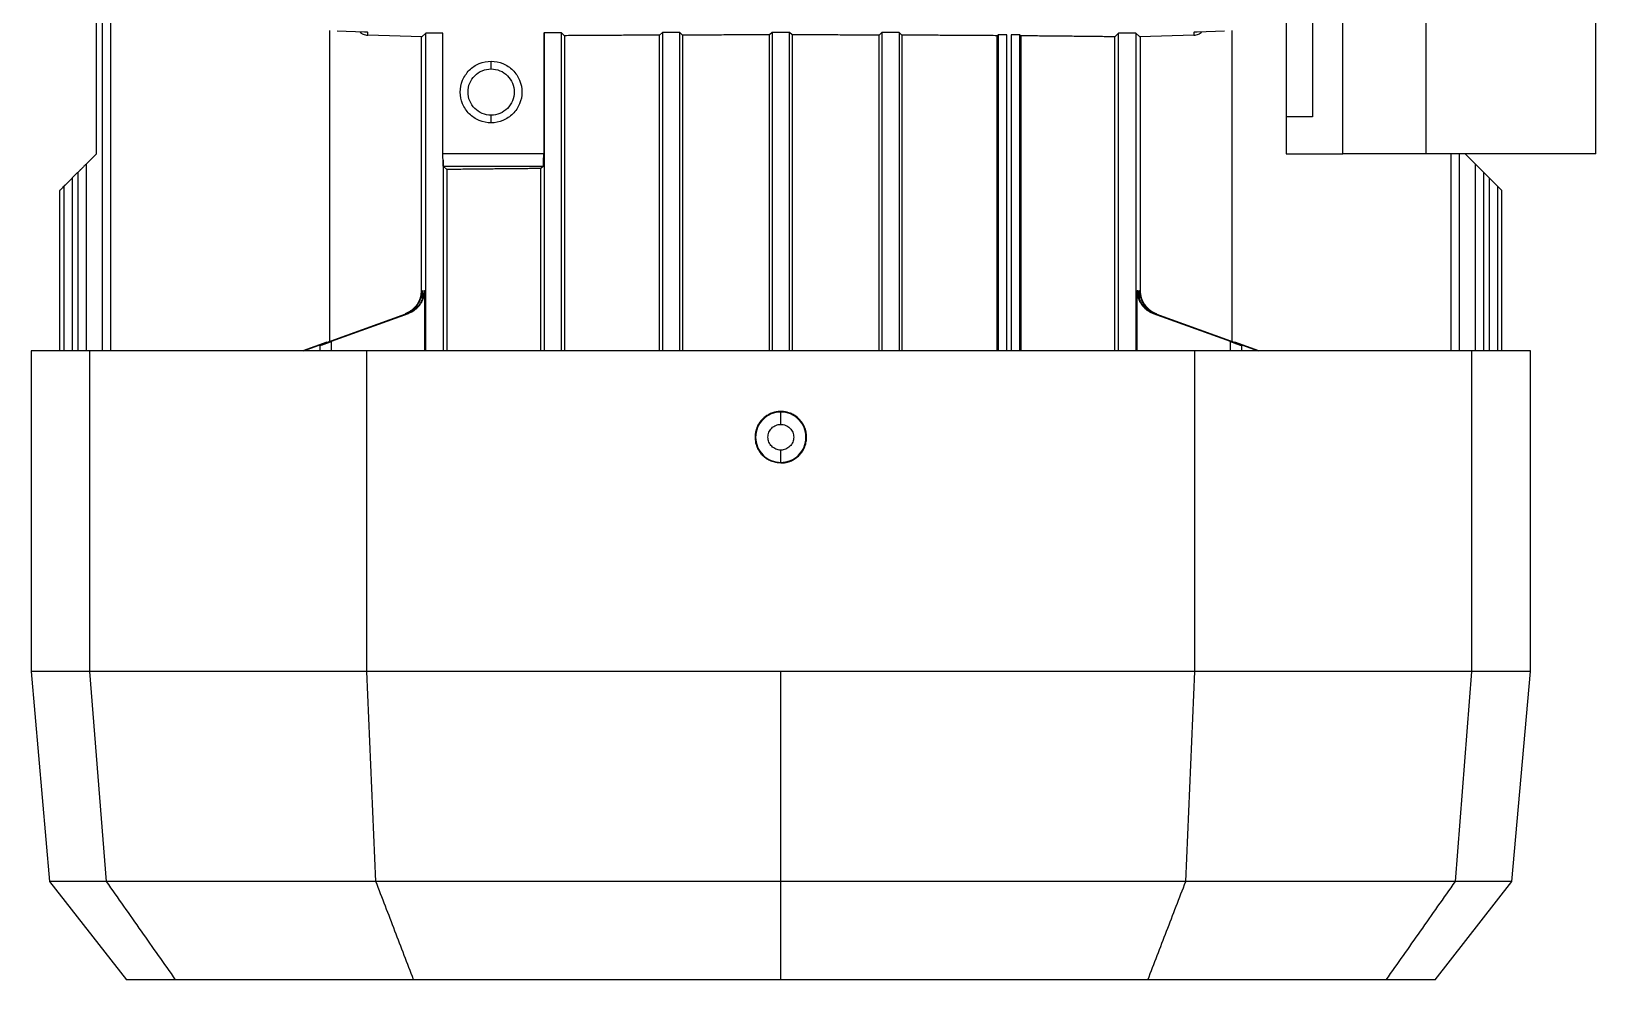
# Model space of a CAD drawing. Header units: millimetres. Extents: x 2 to 418, y 2 to 295.
# Drawn here: x 91.87 to 100.33, y 260.72 to 265.85 of the extents above; entities that cross this region are included whole.
import ezdxf

# ---------------------------------------------------------------- set-up
doc = ezdxf.new("R2010")
doc.units = ezdxf.units.MM

msp = doc.modelspace()

# ---------------------------------------------------------------- linework, layer by layer
at = {"color": 7, "linetype": 'Continuous', "lineweight": 25}
for p, q in [((92.22434, 265.19064), (92.22434, 270.45205)), ((92.25405, 270.40845), (92.25405, 264.12398)), ((98.96408, 265.19064), (98.96408, 266.85731)), ((98.65767, 266.65731), (98.65767, 265.39064)), ((98.79987, 266.65731), (98.79987, 265.39064)), ((99.41192, 265.95731), (99.41192, 265.19064)), ((100.33115, 265.19064), (100.33115, 265.95731)), ((93.48338, 265.85731), (93.48338, 264.17622)), ((93.67314, 265.84791), (93.52434, 265.85241)), ((93.691, 265.83146), (93.691, 265.84674)), ((93.98317, 265.82263), (93.691, 265.83146)), ((93.9811, 264.45067), (93.9811, 265.82269)), ((94.00434, 265.84145), (93.98317, 265.82263)), ((94.00434, 264.12398), (94.00434, 265.84145)), ((94.09665, 265.18949), (94.09665, 265.8416)), ((94.64194, 265.8416), (94.64434, 265.84373)), ((94.64194, 265.8416), (94.64194, 265.18949)), ((94.75461, 265.82867), (94.73766, 265.84373)), ((94.75461, 265.82867), (94.75461, 264.12398)), ((95.28434, 265.84506), (95.269, 265.83143)), ((95.269, 264.12398), (95.269, 265.83143)), ((95.37766, 265.84506), (95.39253, 265.83184)), ((95.39253, 265.83184), (95.39253, 264.12398)), ((95.87768, 265.84546), (95.86325, 265.83263)), ((95.86325, 264.12398), (95.86325, 265.83263)), ((95.98542, 265.83263), (95.97099, 265.84546)), ((95.98542, 265.83263), (95.98542, 264.12398)), ((96.47101, 265.84506), (96.45614, 265.83184)), ((96.45614, 264.12398), (96.45614, 265.83184)), ((96.57967, 265.83143), (96.56433, 265.84506)), ((96.57967, 265.83143), (96.57967, 264.12398)), ((97.0992, 265.83324), (97.09406, 265.82867)), ((97.09406, 264.12398), (97.09406, 265.82867)), ((97.0992, 265.83324), (97.0992, 264.12398)), ((97.22236, 265.8277), (97.21613, 265.83324)), ((97.21613, 264.12398), (97.21613, 265.83324)), ((97.22236, 265.8277), (97.22236, 264.12398)), ((97.75101, 265.84145), (97.7298, 265.8226)), ((97.7298, 264.12398), (97.7298, 265.8226)), ((97.75101, 264.12398), (97.75101, 265.84145)), ((97.8655, 265.82263), (97.84433, 265.84145)), ((97.84433, 265.84145), (97.84433, 264.12398)), ((98.15767, 265.83146), (97.8655, 265.82263)), ((97.86757, 265.82269), (97.86757, 264.45067)), ((98.15767, 265.84674), (98.15767, 265.83146)), ((98.32434, 265.85241), (98.17553, 265.84791)), ((98.36529, 264.17622), (98.36529, 265.85731)), ((94.35767, 265.64898), (94.35767, 265.69064)), ((94.35766, 265.35731), (94.35767, 265.39898)), ((98.65767, 265.39064), (98.65767, 265.19064)), ((98.79987, 265.39064), (98.65767, 265.39064)), ((92.16881, 265.13512), (92.22434, 265.19064)), ((94.64194, 265.18949), (94.09665, 265.18949)), ((94.09766, 265.15638), (94.09766, 264.12398)), ((98.65767, 265.19064), (98.96408, 265.19064)), ((99.41192, 265.19064), (98.96408, 265.19064)), ((100.33115, 265.19064), (99.41192, 265.19064)), ((99.59462, 264.12398), (99.59462, 265.19064)), ((99.62434, 265.19064), (99.67986, 265.13512)), ((92.15248, 265.11879), (92.09282, 265.05913)), ((92.12306, 265.08937), (92.12306, 264.12398)), ((94.09877, 265.12283), (94.64066, 265.12283)), ((94.11887, 265.10497), (94.09877, 265.12283)), ((94.11887, 265.10497), (94.11887, 264.12398)), ((94.64066, 265.12283), (94.62631, 265.11008)), ((94.62631, 264.12398), (94.62631, 265.11008)), ((99.72561, 264.12398), (99.72561, 265.08937)), ((99.75585, 265.05913), (99.72561, 265.08937)), ((92.02434, 264.99064), (92.02434, 264.12398)), ((92.04707, 265.01338), (92.04707, 264.12398)), ((99.8016, 264.12398), (99.8016, 265.01338)), ((99.82434, 264.12398), (99.82434, 264.99064)), ((93.9811, 264.45067), (93.9842, 264.45067)), ((93.9842, 264.45067), (93.9842, 264.40392)), ((93.99365, 264.45067), (93.99653, 264.45067)), ((93.99653, 264.45067), (93.99653, 264.12398)), ((97.85214, 264.45067), (97.85502, 264.45067)), ((97.85214, 264.12398), (97.85214, 264.45067)), ((97.86447, 264.45067), (97.86757, 264.45067)), ((97.86447, 264.40392), (97.86447, 264.45067)), ((93.34275, 264.12398), (93.89642, 264.32538)), ((93.90875, 264.32538), (93.49297, 264.17414)), ((93.90594, 264.32538), (93.49297, 264.17504)), ((93.89313, 264.32538), (93.89642, 264.32538)), ((93.90875, 264.32538), (93.90594, 264.32538)), ((98.3557, 264.17414), (97.93992, 264.32538)), ((97.94273, 264.32538), (97.93992, 264.32538)), ((98.3557, 264.17504), (97.94273, 264.32538)), ((97.95225, 264.32538), (98.50592, 264.12398)), ((97.95554, 264.32538), (97.95225, 264.32538)), ((93.46994, 264.17132), (93.33989, 264.12398)), ((93.43088, 264.15199), (93.43088, 264.12398)), ((98.50878, 264.12398), (98.37874, 264.17132)), ((98.41779, 264.12398), (98.41779, 264.15199)), ((91.871, 264.12398), (91.871, 262.39064)), ((92.18841, 264.12398), (91.871, 264.12398)), ((92.18841, 262.39064), (92.18841, 264.12398)), ((93.68566, 264.12398), (92.18841, 264.12398)), ((93.68566, 262.39064), (93.68566, 264.12398)), ((98.16301, 264.12398), (93.68566, 264.12398)), ((98.16301, 262.39064), (98.16301, 264.12398)), ((99.66026, 264.12398), (98.16301, 264.12398)), ((99.66026, 264.12398), (99.66026, 262.39064)), ((99.97767, 264.12398), (99.66026, 264.12398)), ((99.97767, 262.39064), (99.97767, 264.12398)), ((95.92434, 263.79343), (95.92434, 263.79659)), ((95.82504, 263.75514), (95.82461, 263.75471)), ((95.92434, 263.51803), (95.92434, 263.52119)), ((91.871, 262.39064), (91.97033, 261.25528)), ((92.18841, 262.39064), (91.871, 262.39064)), ((93.68566, 262.39064), (92.18841, 262.39064)), ((92.27769, 261.25528), (92.18841, 262.39064)), ((95.92434, 262.39064), (93.68566, 262.39064)), ((93.7346, 261.25528), (93.68566, 262.39064)), ((98.16301, 262.39064), (95.92434, 262.39064)), ((95.92434, 261.25528), (95.92434, 262.39064)), ((98.11407, 261.25528), (98.16301, 262.39064)), ((99.66026, 262.39064), (98.16301, 262.39064)), ((99.66026, 262.39064), (99.57098, 261.25528)), ((99.97767, 262.39064), (99.66026, 262.39064)), ((99.87834, 261.25528), (99.97767, 262.39064)), ((91.97033, 261.25528), (92.38543, 260.72398)), ((92.27769, 261.25528), (91.97033, 261.25528)), ((93.7346, 261.25528), (92.27769, 261.25528)), ((95.92434, 261.25528), (93.7346, 261.25528)), ((98.11407, 261.25528), (95.92434, 261.25528)), ((95.92434, 260.72398), (95.92434, 261.25528)), ((99.57098, 261.25528), (98.11407, 261.25528)), ((99.46324, 260.72398), (99.87834, 261.25528)), ((99.87834, 261.25528), (99.57098, 261.25528)), ((92.65164, 260.72398), (92.38543, 260.72398)), ((93.93867, 260.72398), (92.65164, 260.72398)), ((95.92434, 260.72398), (93.93867, 260.72398)), ((97.91, 260.72398), (95.92434, 260.72398)), ((99.19704, 260.72398), (97.91, 260.72398)), ((99.46324, 260.72398), (99.19704, 260.72398))]:
    msp.add_line(p, q, dxfattribs=at)
at = {"color": 8, "linetype": 'Continuous', "lineweight": 25}
for p, q in [((92.2998, 270.41248), (92.2998, 264.12398)), ((94.64434, 265.84373), (94.64434, 264.12398)), ((94.73766, 264.12398), (94.73766, 265.84373)), ((95.28434, 265.84506), (95.28434, 264.12398)), ((95.37766, 264.12398), (95.37766, 265.84506)), ((95.87768, 265.84546), (95.87768, 264.12398)), ((95.97099, 264.12398), (95.97099, 265.84546)), ((96.47101, 265.84506), (96.47101, 264.12398)), ((96.56433, 265.84506), (96.56433, 264.12398)), ((97.14586, 264.12398), (97.14586, 265.83404)), ((97.16948, 265.83404), (97.16948, 264.12398)), ((99.54887, 264.12398), (99.54887, 265.19064)), ((92.09282, 265.05913), (92.09282, 264.12398)), ((92.16881, 264.12398), (92.16881, 265.13512)), ((99.67986, 265.13512), (99.67986, 264.12398)), ((99.75585, 265.05913), (99.75585, 264.12398)), ((93.49297, 264.17414), (93.49297, 264.12398)), ((98.3557, 264.12398), (98.3557, 264.17414))]:
    msp.add_line(p, q, dxfattribs=at)
at = {"color": 7, "linetype": 'Continuous', "lineweight": 25}
for points, knots in [([(93.6473, 265.84869), (93.65311, 265.84404), (93.66584, 265.83385), (93.68215, 265.8323), (93.691, 265.83146)], [0, 0, 0, 0, 0.45687399, 1, 1, 1, 1]), ([(94.09665, 265.8416), (94.09619, 265.84163), (94.09528, 265.8417), (94.09312, 265.84178), (94.09048, 265.84186), (94.08737, 265.84193), (94.08389, 265.842), (94.08011, 265.84206), (94.0761, 265.84211), (94.07192, 265.84215), (94.06765, 265.84218), (94.06333, 265.84221), (94.05903, 265.84223), (94.05478, 265.84224), (94.05063, 265.84225), (94.04543, 265.84224), (94.03895, 265.84222), (94.03119, 265.84216), (94.02342, 265.84208), (94.01611, 265.84196), (94.00996, 265.84182), (94.00544, 265.84165), (94.00472, 265.84152), (94.00434, 265.84145)], [0, 0, 0, 0, 0.0418661, 0.0827898, 0.1227711, 0.1618099, 0.1999064, 0.2370603, 0.2732718, 0.3085407, 0.3428672, 0.3762511, 0.4086926, 0.4401915, 0.4707481, 0.5003622, 0.5551748, 0.6155152, 0.6813801, 0.7527656, 0.8296673, 0.9120805, 1, 1, 1, 1]), ([(94.73766, 265.84373), (94.73756, 265.84377), (94.73735, 265.84383), (94.73623, 265.84392), (94.73457, 265.844), (94.73241, 265.84408), (94.72982, 265.84415), (94.72687, 265.84422), (94.72363, 265.84428), (94.72018, 265.84433), (94.71657, 265.84438), (94.71286, 265.84442), (94.7091, 265.84445), (94.70534, 265.84448), (94.70163, 265.8445), (94.69799, 265.84452), (94.69445, 265.84453), (94.68982, 265.84453), (94.68385, 265.84452), (94.67647, 265.84448), (94.66893, 265.84442), (94.66157, 265.84433), (94.65484, 265.84422), (94.6493, 265.84408), (94.64531, 265.84392), (94.64467, 265.8438), (94.64434, 265.84373)], [0, 0, 0, 0, 0.0390127, 0.0769932, 0.1139416, 0.1498577, 0.1847415, 0.2185929, 0.2514118, 0.2831982, 0.313952, 0.3436732, 0.3723618, 0.4000176, 0.4266408, 0.4522312, 0.4767889, 0.5003139, 0.5483632, 0.6005341, 0.6568248, 0.7172335, 0.7817578, 0.8503955, 0.9231438, 1, 1, 1, 1]), ([(95.269, 265.83143), (95.2545, 265.83137), (95.22548, 265.83126), (95.18209, 265.83108), (95.13878, 265.83089), (95.09557, 265.83069), (95.05247, 265.83047), (95.00948, 265.83025), (94.96662, 265.83001), (94.92389, 265.82977), (94.88131, 265.82951), (94.83889, 265.82924), (94.79662, 265.82896), (94.76862, 265.82877), (94.75461, 265.82867)], [0, 0, 0, 0, 0.0826573, 0.1654375, 0.2483406, 0.3313667, 0.4145156, 0.4977874, 0.5811822, 0.6646999, 0.7483405, 0.8321041, 0.9159906, 1, 1, 1, 1]), ([(95.37766, 265.84506), (95.37756, 265.84509), (95.37735, 265.84516), (95.37623, 265.84525), (95.37457, 265.84533), (95.37241, 265.84541), (95.36982, 265.84548), (95.36687, 265.84555), (95.36363, 265.84561), (95.36018, 265.84566), (95.35657, 265.84571), (95.35286, 265.84575), (95.3491, 265.84578), (95.34534, 265.84581), (95.34163, 265.84583), (95.33799, 265.84585), (95.33445, 265.84586), (95.32982, 265.84586), (95.32385, 265.84585), (95.31647, 265.84581), (95.30893, 265.84575), (95.30157, 265.84566), (95.29484, 265.84555), (95.2893, 265.84541), (95.28531, 265.84525), (95.28467, 265.84512), (95.28434, 265.84506)], [0, 0, 0, 0, 0.0390127, 0.0769932, 0.1139416, 0.1498577, 0.1847415, 0.2185929, 0.2514118, 0.2831982, 0.313952, 0.3436732, 0.3723618, 0.4000177, 0.4266408, 0.4522312, 0.476789, 0.5003139, 0.5483632, 0.6005341, 0.6568248, 0.7172334, 0.7817578, 0.8503954, 0.9231438, 1, 1, 1, 1]), ([(95.86325, 265.83263), (95.84751, 265.83262), (95.81602, 265.83261), (95.76881, 265.83257), (95.72161, 265.83253), (95.67444, 265.83247), (95.6273, 265.83239), (95.5802, 265.83231), (95.53317, 265.83221), (95.4862, 265.8321), (95.4393, 265.83198), (95.40812, 265.83189), (95.39253, 265.83184)], [0, 0, 0, 0, 0.0997819, 0.1996123, 0.2994911, 0.3994184, 0.4993941, 0.5994184, 0.699491, 0.7996122, 0.8997819, 1, 1, 1, 1]), ([(95.97099, 265.84546), (95.97089, 265.84549), (95.97069, 265.84555), (95.96956, 265.84564), (95.96791, 265.84573), (95.96574, 265.84581), (95.96315, 265.84588), (95.9602, 265.84594), (95.95697, 265.846), (95.95351, 265.84606), (95.9499, 265.8461), (95.94619, 265.84614), (95.94243, 265.84618), (95.93868, 265.84621), (95.93496, 265.84623), (95.93132, 265.84624), (95.92779, 265.84625), (95.92315, 265.84626), (95.91718, 265.84625), (95.9098, 265.84621), (95.90226, 265.84614), (95.89491, 265.84606), (95.88818, 265.84594), (95.88264, 265.84581), (95.87865, 265.84564), (95.87801, 265.84552), (95.87768, 265.84546)], [0, 0, 0, 0, 0.0390127, 0.0769932, 0.1139416, 0.1498577, 0.1847415, 0.2185929, 0.2514118, 0.2831982, 0.313952, 0.3436732, 0.3723618, 0.4000176, 0.4266408, 0.4522312, 0.4767889, 0.5003139, 0.5483632, 0.6005341, 0.6568248, 0.7172335, 0.7817578, 0.8503955, 0.9231438, 1, 1, 1, 1]), ([(96.45614, 265.83184), (96.44055, 265.83189), (96.40937, 265.83198), (96.36247, 265.8321), (96.3155, 265.83221), (96.26847, 265.83231), (96.22137, 265.83239), (96.17423, 265.83247), (96.12706, 265.83253), (96.07986, 265.83257), (96.03265, 265.83261), (96.00116, 265.83262), (95.98542, 265.83263)], [0, 0, 0, 0, 0.1002181, 0.2003878, 0.300509, 0.4005816, 0.5006059, 0.6005816, 0.7005089, 0.8003877, 0.9002181, 1, 1, 1, 1]), ([(96.56433, 265.84506), (96.56422, 265.84509), (96.56402, 265.84516), (96.56289, 265.84525), (96.56124, 265.84533), (96.55907, 265.84541), (96.55648, 265.84548), (96.55353, 265.84555), (96.5503, 265.84561), (96.54685, 265.84566), (96.54323, 265.84571), (96.53952, 265.84575), (96.53577, 265.84578), (96.53201, 265.84581), (96.52829, 265.84583), (96.52466, 265.84585), (96.52112, 265.84586), (96.51649, 265.84586), (96.51051, 265.84585), (96.50314, 265.84581), (96.49559, 265.84575), (96.48824, 265.84566), (96.48151, 265.84555), (96.47597, 265.84541), (96.47198, 265.84525), (96.47134, 265.84512), (96.47101, 265.84506)], [0, 0, 0, 0, 0.0390127, 0.0769932, 0.1139416, 0.1498577, 0.1847415, 0.2185929, 0.2514118, 0.2831982, 0.313952, 0.3436732, 0.3723618, 0.4000177, 0.4266408, 0.4522312, 0.476789, 0.5003139, 0.5483632, 0.6005341, 0.6568248, 0.7172334, 0.7817578, 0.8503954, 0.9231438, 1, 1, 1, 1]), ([(97.09406, 265.82867), (97.08005, 265.82877), (97.05205, 265.82896), (97.00978, 265.82924), (96.96736, 265.82951), (96.92478, 265.82977), (96.88205, 265.83001), (96.83919, 265.83025), (96.7962, 265.83047), (96.7531, 265.83069), (96.70989, 265.83089), (96.66658, 265.83108), (96.62319, 265.83126), (96.59417, 265.83137), (96.57967, 265.83143)], [0, 0, 0, 0, 0.0840094, 0.1678959, 0.2516595, 0.3353001, 0.4188178, 0.5022126, 0.5854844, 0.6686333, 0.7516594, 0.8345625, 0.9173427, 1, 1, 1, 1]), ([(97.14586, 265.83404), (97.14402, 265.83404), (97.14022, 265.83403), (97.1344, 265.83401), (97.12841, 265.83397), (97.12239, 265.83391), (97.11655, 265.83384), (97.11111, 265.83375), (97.10633, 265.83365), (97.10253, 265.83353), (97.09987, 265.83339), (97.09943, 265.83329), (97.0992, 265.83324)], [0, 0, 0, 0, 0.0762462, 0.1577741, 0.2445829, 0.3366713, 0.4340384, 0.5366826, 0.6446025, 0.7577966, 0.876263, 1, 1, 1, 1]), ([(97.21613, 265.83324), (97.21603, 265.83327), (97.21583, 265.83333), (97.2147, 265.83343), (97.21305, 265.83351), (97.21088, 265.83359), (97.20829, 265.83366), (97.20534, 265.83372), (97.20211, 265.83378), (97.19865, 265.83384), (97.19504, 265.83388), (97.19133, 265.83392), (97.18757, 265.83396), (97.18382, 265.83399), (97.1801, 265.83401), (97.17646, 265.83402), (97.17293, 265.83403), (97.17061, 265.83404), (97.16948, 265.83404)], [0, 0, 0, 0, 0.0779764, 0.1538898, 0.2277402, 0.2995274, 0.3692511, 0.4369114, 0.502508, 0.5660409, 0.62751, 0.6869151, 0.7442562, 0.7995333, 0.8527462, 0.903895, 0.9529796, 1, 1, 1, 1]), ([(97.7298, 265.8226), (97.71729, 265.82275), (97.69231, 265.82306), (97.65439, 265.8235), (97.61624, 265.82394), (97.57783, 265.82437), (97.53917, 265.82478), (97.50029, 265.82518), (97.46117, 265.82558), (97.42185, 265.82596), (97.38233, 265.82633), (97.34262, 265.82669), (97.30272, 265.82704), (97.26267, 265.82738), (97.23579, 265.8276), (97.22236, 265.8277)], [0, 0, 0, 0, 0.0782079, 0.1562017, 0.2339813, 0.3115467, 0.388898, 0.4660352, 0.5429583, 0.6196672, 0.696162, 0.7724427, 0.8485092, 0.9243617, 1, 1, 1, 1]), ([(97.84433, 265.84145), (97.84422, 265.84148), (97.84402, 265.84154), (97.84289, 265.84163), (97.84124, 265.84172), (97.83907, 265.8418), (97.83648, 265.84187), (97.83353, 265.84193), (97.8303, 265.84199), (97.82685, 265.84205), (97.82323, 265.84209), (97.81952, 265.84213), (97.81577, 265.84217), (97.81201, 265.8422), (97.80829, 265.84222), (97.80466, 265.84223), (97.80112, 265.84224), (97.79649, 265.84225), (97.79051, 265.84224), (97.78314, 265.8422), (97.77559, 265.84213), (97.76824, 265.84205), (97.76151, 265.84193), (97.75597, 265.8418), (97.75198, 265.84163), (97.75134, 265.84151), (97.75101, 265.84145)], [0, 0, 0, 0, 0.0390127, 0.0769932, 0.1139416, 0.1498577, 0.1847415, 0.2185929, 0.2514118, 0.2831982, 0.313952, 0.3436732, 0.3723618, 0.4000176, 0.4266408, 0.4522312, 0.4767889, 0.5003139, 0.5483632, 0.6005341, 0.6568248, 0.7172335, 0.7817578, 0.8503955, 0.9231438, 1, 1, 1, 1]), ([(98.15767, 265.83146), (98.16652, 265.8323), (98.18283, 265.83385), (98.19556, 265.84404), (98.20137, 265.84869)], [0, 0, 0, 0, 0.543126, 1, 1, 1, 1]), ([(94.35766, 265.35731), (94.33585, 265.35731), (94.31404, 265.36165), (94.27373, 265.37835), (94.25524, 265.3907), (94.22439, 265.42156), (94.21204, 265.44004), (94.19534, 265.48035), (94.191, 265.50216), (94.191, 265.5458), (94.19534, 265.5676), (94.21204, 265.60791), (94.22439, 265.6264), (94.25524, 265.65726), (94.27373, 265.66961), (94.31404, 265.68631), (94.33585, 265.69064), (94.35767, 265.69064)], [0, 0, 0, 0, 0.125, 0.125, 0.25, 0.25, 0.375, 0.375, 0.5, 0.5, 0.625, 0.625, 0.75, 0.75, 0.875, 0.875, 1, 1, 1, 1]), ([(94.35767, 265.39898), (94.34131, 265.39898), (94.32495, 265.40223), (94.29472, 265.41475), (94.28085, 265.42402), (94.25771, 265.44716), (94.24845, 265.46102), (94.23592, 265.49126), (94.23267, 265.50761), (94.23267, 265.54034), (94.23592, 265.5567), (94.24845, 265.58693), (94.25771, 265.6008), (94.28085, 265.62394), (94.29472, 265.6332), (94.32495, 265.64572), (94.34131, 265.64898), (94.35767, 265.64898)], [0, 0, 0, 0, 0.125, 0.125, 0.25, 0.25, 0.375, 0.375, 0.5, 0.5, 0.625, 0.625, 0.75, 0.75, 0.875, 0.875, 1, 1, 1, 1]), ([(94.35767, 265.69064), (94.37949, 265.69064), (94.40129, 265.68631), (94.44161, 265.66961), (94.46009, 265.65725), (94.49095, 265.6264), (94.5033, 265.60791), (94.52, 265.5676), (94.52434, 265.54579), (94.52433, 265.50216), (94.52, 265.48035), (94.5033, 265.44004), (94.49094, 265.42155), (94.46009, 265.3907), (94.4416, 265.37834), (94.40129, 265.36165), (94.37948, 265.35731), (94.35766, 265.35731)], [0, 0, 0, 0, 0.125, 0.125, 0.25, 0.25, 0.375, 0.375, 0.5, 0.5, 0.625, 0.625, 0.75, 0.75, 0.875, 0.875, 1, 1, 1, 1]), ([(94.35767, 265.64898), (94.37403, 265.64898), (94.39039, 265.64572), (94.42062, 265.6332), (94.43449, 265.62394), (94.45763, 265.6008), (94.46689, 265.58693), (94.47942, 265.5567), (94.48267, 265.54034), (94.48267, 265.50761), (94.47942, 265.49126), (94.46689, 265.46102), (94.45763, 265.44716), (94.43449, 265.42402), (94.42062, 265.41475), (94.39039, 265.40223), (94.37403, 265.39898), (94.35767, 265.39898)], [0, 0, 0, 0, 0.125, 0.125, 0.25, 0.25, 0.375, 0.375, 0.5, 0.5, 0.625, 0.625, 0.75, 0.75, 0.875, 0.875, 1, 1, 1, 1]), ([(94.09766, 265.15638), (94.09762, 265.15811), (94.09755, 265.16152), (94.09731, 265.16689), (94.09705, 265.17236), (94.09683, 265.17796), (94.09668, 265.18369), (94.09666, 265.18755), (94.09665, 265.18949)], [0, 0, 0, 0, 0.1694057, 0.3360377, 0.5011368, 0.6659792, 0.8318472, 1, 1, 1, 1]), ([(94.09877, 265.12283), (94.09872, 265.12294), (94.09863, 265.12314), (94.09849, 265.12426), (94.09836, 265.126), (94.09824, 265.12839), (94.09812, 265.13144), (94.09801, 265.13515), (94.09791, 265.1395), (94.09782, 265.1445), (94.09773, 265.15014), (94.09768, 265.15427), (94.09766, 265.15638)], [0, 0, 0, 0, 0.1068771, 0.2092818, 0.3081991, 0.4047208, 0.5000213, 0.5953199, 0.6918363, 0.7907447, 0.8931375, 1, 1, 1, 1]), ([(94.64066, 265.12283), (94.6407, 265.12294), (94.64079, 265.12315), (94.64091, 265.12432), (94.64103, 265.12604), (94.64114, 265.12832), (94.64125, 265.13107), (94.64134, 265.13425), (94.64143, 265.13779), (94.64151, 265.14163), (94.64159, 265.1457), (94.64166, 265.14996), (94.64172, 265.15436), (94.64177, 265.15884), (94.64182, 265.16337), (94.64186, 265.16789), (94.64189, 265.17238), (94.64191, 265.17681), (94.64193, 265.18114), (94.64194, 265.18536), (94.64194, 265.18813), (94.64194, 265.18949)], [0, 0, 0, 0, 0.0658554, 0.1302417, 0.1931589, 0.2546068, 0.3145855, 0.3730949, 0.430135, 0.4857057, 0.539807, 0.5924388, 0.6436012, 0.6932941, 0.7415176, 0.7882716, 0.8335561, 0.8773711, 0.9197168, 0.9605931, 1, 1, 1, 1]), ([(92.09282, 265.05913), (92.09095, 265.05726), (92.0874, 265.05372), (92.0824, 265.04875), (92.07806, 265.04441), (92.07437, 265.0407), (92.06925, 265.03555), (92.06348, 265.02979), (92.05756, 265.02387), (92.0531, 265.0194), (92.04972, 265.01603), (92.04749, 265.0138), (92.04721, 265.01352), (92.04707, 265.01338)], [0, 0, 0, 0, 0.09047009, 0.17146621, 0.24299403, 0.30506258, 0.35768656, 0.50661572, 0.61373525, 0.71060122, 0.81271162, 0.90839888, 1, 1, 1, 1]), ([(92.09282, 265.05913), (92.09095, 265.05726), (92.0874, 265.05372), (92.0824, 265.04875), (92.07806, 265.04441), (92.07437, 265.0407), (92.06925, 265.03555), (92.06348, 265.02979), (92.05756, 265.02387), (92.0531, 265.0194), (92.04972, 265.01603), (92.04749, 265.0138), (92.04721, 265.01352), (92.04707, 265.01338)], [0, 0, 0, 0, 0.0904701, 0.1714662, 0.242994, 0.3050626, 0.3576866, 0.5066157, 0.6137352, 0.7106012, 0.8127116, 0.9083989, 1, 1, 1, 1]), ([(92.16881, 265.13512), (92.16693, 265.13325), (92.16338, 265.12971), (92.15839, 265.12474), (92.15405, 265.1204), (92.15036, 265.11668), (92.14524, 265.11153), (92.13946, 265.10577), (92.13355, 265.09986), (92.12908, 265.09539), (92.1257, 265.09202), (92.12347, 265.08979), (92.12319, 265.0895), (92.12306, 265.08937)], [0, 0, 0, 0, 0.0904701, 0.1714662, 0.242994, 0.3050626, 0.3576866, 0.5066157, 0.6137352, 0.7106012, 0.8127116, 0.9083989, 1, 1, 1, 1]), ([(92.16881, 265.13512), (92.16693, 265.13325), (92.16338, 265.12971), (92.15839, 265.12474), (92.15405, 265.1204), (92.15036, 265.11668), (92.14524, 265.11153), (92.13946, 265.10577), (92.13355, 265.09986), (92.12908, 265.09539), (92.1257, 265.09202), (92.12347, 265.08979), (92.12319, 265.0895), (92.12306, 265.08937)], [0, 0, 0, 0, 0.0904701, 0.1714662, 0.242994, 0.3050626, 0.3576866, 0.5066157, 0.6137352, 0.7106012, 0.8127116, 0.9083989, 1, 1, 1, 1]), ([(94.62631, 265.11008), (94.61288, 265.10997), (94.586, 265.10975), (94.54595, 265.10942), (94.50605, 265.10907), (94.46634, 265.10871), (94.42682, 265.10834), (94.3875, 265.10795), (94.34838, 265.10756), (94.3095, 265.10716), (94.27084, 265.10674), (94.23243, 265.10632), (94.19428, 265.10588), (94.15636, 265.10543), (94.13138, 265.10513), (94.11887, 265.10497)], [0, 0, 0, 0, 0.0756383, 0.1514908, 0.2275573, 0.303838, 0.3803328, 0.4570417, 0.5339648, 0.611102, 0.6884533, 0.7660187, 0.8437983, 0.9217921, 1, 1, 1, 1]), ([(99.72561, 265.08937), (99.72556, 265.08941), (99.72547, 265.08951), (99.72469, 265.0903), (99.72343, 265.09156), (99.72166, 265.09333), (99.719, 265.09597), (99.71512, 265.09986), (99.70921, 265.10577), (99.70163, 265.11333), (99.6916, 265.12345), (99.68418, 265.13082), (99.67986, 265.13512)], [0, 0, 0, 0, 0.0547005, 0.1105037, 0.167961, 0.2275778, 0.2898069, 0.386674, 0.4937965, 0.6427286, 0.791875, 1, 1, 1, 1]), ([(99.8016, 265.01338), (99.80155, 265.01343), (99.80145, 265.01353), (99.80067, 265.01432), (99.79942, 265.01557), (99.79764, 265.01734), (99.79499, 265.01999), (99.79111, 265.02387), (99.78519, 265.02979), (99.77762, 265.03734), (99.76759, 265.04746), (99.76017, 265.05483), (99.75585, 265.05913)], [0, 0, 0, 0, 0.0547005, 0.1105037, 0.167961, 0.2275778, 0.2898069, 0.386674, 0.4937965, 0.6427286, 0.7918749, 1, 1, 1, 1]), ([(92.07009, 265.03639), (92.06821, 265.03453), (92.06466, 265.03099), (92.05967, 265.02602), (92.05533, 265.02168), (92.05164, 265.01796), (92.04651, 265.01281), (92.04074, 265.00705), (92.03482, 265.00114), (92.03036, 264.99667), (92.02698, 264.9933), (92.02475, 264.99107), (92.02447, 264.99078), (92.02434, 264.99064)], [0, 0, 0, 0, 0.0904701, 0.1714662, 0.242994, 0.3050626, 0.3576866, 0.5066157, 0.6137352, 0.7106012, 0.8127116, 0.9083989, 1, 1, 1, 1]), ([(99.82434, 264.99064), (99.82429, 264.99069), (99.82419, 264.99079), (99.82341, 264.99158), (99.82215, 264.99284), (99.82038, 264.9946), (99.81772, 264.99725), (99.81385, 265.00114), (99.80793, 265.00705), (99.80035, 265.01461), (99.79033, 265.02472), (99.78291, 265.0321), (99.77858, 265.03639)], [0, 0, 0, 0, 0.0547005, 0.1105037, 0.167961, 0.2275778, 0.2898069, 0.386674, 0.4937965, 0.6427286, 0.7918749, 1, 1, 1, 1]), ([(93.96505, 264.38773), (93.96345, 264.38488), (93.96027, 264.37922), (93.95474, 264.37121), (93.94869, 264.36362), (93.94207, 264.35649), (93.93335, 264.34835), (93.92216, 264.33979), (93.90819, 264.33145), (93.89816, 264.32741), (93.89313, 264.32538)], [0, 0, 0, 0, 0.1004963, 0.2002161, 0.2996962, 0.3994772, 0.5000949, 0.667063, 0.8328631, 1, 1, 1, 1]), ([(93.89642, 264.32538), (93.89917, 264.32643), (93.90462, 264.32852), (93.91246, 264.33223), (93.91994, 264.33634), (93.92704, 264.34089), (93.93664, 264.34797), (93.94819, 264.35869), (93.96041, 264.37393), (93.97058, 264.39063), (93.97832, 264.40903), (93.98331, 264.42914), (93.9839, 264.44341), (93.9842, 264.45067)], [0, 0, 0, 0, 0.05418453, 0.10731482, 0.15959901, 0.21125544, 0.2625105, 0.37898436, 0.50014154, 0.62109498, 0.73775197, 0.86646734, 1, 1, 1, 1]), ([(93.99365, 264.45067), (93.99361, 264.44795), (93.99351, 264.44252), (93.99274, 264.43441), (93.99152, 264.42637), (93.98978, 264.41841), (93.98646, 264.40666), (93.98039, 264.39147), (93.96997, 264.37391), (93.95704, 264.3581), (93.9435, 264.34599), (93.93046, 264.337), (93.91857, 264.33039), (93.91016, 264.32705), (93.90594, 264.32538)], [0, 0, 0, 0, 0.0501751, 0.1000867, 0.1499224, 0.1998704, 0.250118, 0.3749619, 0.500033, 0.6248769, 0.749948, 0.8333939, 0.9164534, 1, 1, 1, 1]), ([(93.99653, 264.45067), (93.99648, 264.44773), (93.99638, 264.4419), (93.99557, 264.43326), (93.99426, 264.42482), (93.99241, 264.41659), (93.98904, 264.40516), (93.9829, 264.39064), (93.97275, 264.37395), (93.96052, 264.35869), (93.94587, 264.34514), (93.92867, 264.33357), (93.91547, 264.32814), (93.90875, 264.32538)], [0, 0, 0, 0, 0.0541788, 0.1073028, 0.1595808, 0.2112318, 0.2624828, 0.3789321, 0.5000932, 0.6210425, 0.7377239, 0.866452, 1, 1, 1, 1]), ([(93.96505, 264.38773), (93.96634, 264.3902), (93.9689, 264.3951), (93.97217, 264.40283), (93.97498, 264.41074), (93.97794, 264.42124), (93.98053, 264.43455), (93.98091, 264.44531), (93.9811, 264.45067)], [0, 0, 0, 0, 0.1326986, 0.2631018, 0.391939, 0.5199661, 0.7612231, 1, 1, 1, 1]), ([(97.93992, 264.32538), (97.93717, 264.32643), (97.93173, 264.32852), (97.92389, 264.33223), (97.91641, 264.33634), (97.9093, 264.34089), (97.89971, 264.34797), (97.88816, 264.35869), (97.87594, 264.37393), (97.86576, 264.39063), (97.85803, 264.40903), (97.85303, 264.42914), (97.85244, 264.44341), (97.85214, 264.45067)], [0, 0, 0, 0, 0.0541845, 0.1073148, 0.159599, 0.2112554, 0.2625105, 0.3789844, 0.5001415, 0.621095, 0.737752, 0.8664673, 1, 1, 1, 1]), ([(97.85502, 264.45067), (97.85502, 264.42352), (97.86356, 264.39643), (97.89469, 264.35195), (97.91722, 264.33466), (97.94273, 264.32538)], [0, 0, 0, 0, 0.5, 0.5, 1, 1, 1, 1]), ([(97.86447, 264.45067), (97.86452, 264.44773), (97.86461, 264.4419), (97.86543, 264.43326), (97.86674, 264.42482), (97.86858, 264.41659), (97.87196, 264.40516), (97.87809, 264.39064), (97.88825, 264.37395), (97.90047, 264.35869), (97.91513, 264.34514), (97.93232, 264.33357), (97.94553, 264.32814), (97.95225, 264.32538)], [0, 0, 0, 0, 0.0541788, 0.1073028, 0.1595808, 0.2112318, 0.2624828, 0.3789321, 0.5000932, 0.6210425, 0.7377239, 0.866452, 1, 1, 1, 1]), ([(97.86757, 264.45067), (97.86762, 264.44798), (97.86771, 264.4426), (97.86848, 264.43457), (97.86971, 264.4266), (97.87207, 264.41585), (97.87625, 264.40246), (97.88114, 264.39268), (97.88362, 264.38773)], [0, 0, 0, 0, 0.1200122, 0.2399004, 0.3604009, 0.4822386, 0.7378905, 1, 1, 1, 1]), ([(97.88362, 264.38773), (97.89128, 264.37342), (97.90157, 264.36054), (97.92609, 264.33929), (97.9403, 264.33093), (97.95554, 264.32538)], [0, 0, 0, 0, 0.5, 0.5, 1, 1, 1, 1]), ([(93.49297, 264.17414), (93.4907, 264.17331), (93.48635, 264.17174), (93.48016, 264.1695), (93.4746, 264.1675), (93.46968, 264.16571), (93.46539, 264.16415), (93.46108, 264.16259), (93.45672, 264.16103), (93.44848, 264.15808), (93.43588, 264.1536), (93.42783, 264.15088), (93.43589, 264.15403), (93.44871, 264.1588), (93.4576, 264.16209), (93.46514, 264.16486), (93.4768, 264.16918), (93.48701, 264.17288), (93.49297, 264.17504)], [0, 0, 0, 0, 0.0358595, 0.0689258, 0.0991996, 0.126682, 0.1513744, 0.1732794, 0.203631, 0.2326169, 0.3365894, 0.4997714, 0.6631638, 0.7673883, 0.8019238, 0.8386215, 0.9058928, 1, 1, 1, 1]), ([(98.3557, 264.17504), (98.35788, 264.17425), (98.36204, 264.17274), (98.36793, 264.1706), (98.37316, 264.16869), (98.37774, 264.16701), (98.38167, 264.16555), (98.38613, 264.1639), (98.39107, 264.16209), (98.39996, 264.1588), (98.41278, 264.15403), (98.42085, 264.15088), (98.41279, 264.1536), (98.3991, 264.15847), (98.38834, 264.16232), (98.37915, 264.16566), (98.36838, 264.16955), (98.36017, 264.17252), (98.3557, 264.17414)], [0, 0, 0, 0, 0.0344465, 0.0658942, 0.0943429, 0.1197929, 0.1422448, 0.1616997, 0.1983924, 0.2329241, 0.3371358, 0.5005081, 0.6636699, 0.7676297, 0.8224165, 0.8701423, 0.9293365, 1, 1, 1, 1]), ([(95.92434, 263.79343), (95.90652, 263.79343), (95.88871, 263.78988), (95.85578, 263.77625), (95.84068, 263.76616), (95.81549, 263.74096), (95.8054, 263.72586), (95.79176, 263.69294), (95.78822, 263.67513), (95.78822, 263.63949), (95.79176, 263.62168), (95.8054, 263.58876), (95.81549, 263.57366), (95.84068, 263.54846), (95.85578, 263.53837), (95.88871, 263.52474), (95.90652, 263.52119), (95.92434, 263.52119)], [0, 0, 0, 0, 0.125, 0.125, 0.25, 0.25, 0.375, 0.375, 0.5, 0.5, 0.625, 0.625, 0.75, 0.75, 0.875, 0.875, 1, 1, 1, 1]), ([(95.92434, 263.79659), (95.9211, 263.79653), (95.91452, 263.7964), (95.90455, 263.7953), (95.8944, 263.79349), (95.88413, 263.79083), (95.87381, 263.78729), (95.86353, 263.78284), (95.85339, 263.77743), (95.84349, 263.77101), (95.83389, 263.76365), (95.82801, 263.758), (95.82504, 263.75514)], [0, 0, 0, 0, 0.0879732, 0.1786099, 0.2719137, 0.3678879, 0.4665359, 0.567861, 0.6718666, 0.778556, 0.8879327, 1, 1, 1, 1]), ([(96.02363, 263.55947), (96.02567, 263.56161), (96.0296, 263.56573), (96.03479, 263.57211), (96.03927, 263.57825), (96.04308, 263.5841), (96.04629, 263.58958), (96.04897, 263.59465), (96.05473, 263.60666), (96.06131, 263.62623), (96.06468, 263.65386), (96.0627, 263.68105), (96.05585, 263.70604), (96.04413, 263.73034), (96.02662, 263.75385), (96.00421, 263.7727), (95.98199, 263.78471), (95.96295, 263.79157), (95.94407, 263.79578), (95.93099, 263.79632), (95.92434, 263.79659)], [0, 0, 0, 0, 0.0270622, 0.0522152, 0.0754585, 0.0967912, 0.116213, 0.1337233, 0.1493216, 0.2384176, 0.3215356, 0.4030282, 0.4868589, 0.5575968, 0.649436, 0.7538333, 0.8234507, 0.880176, 0.939024, 1, 1, 1, 1]), ([(95.92434, 263.72682), (95.92434, 263.74379), (95.92434, 263.76067), (95.92434, 263.78518), (95.92434, 263.79269), (95.92434, 263.79343)], [0, 0, 0, 0, 0.5, 0.5, 1, 1, 1, 1]), ([(95.92434, 263.52119), (95.94215, 263.52119), (95.95996, 263.52474), (95.99289, 263.53837), (96.00799, 263.54846), (96.03318, 263.57366), (96.04327, 263.58876), (96.05691, 263.62168), (96.06045, 263.63949), (96.06045, 263.67513), (96.05691, 263.69294), (96.04327, 263.72586), (96.03318, 263.74096), (96.00799, 263.76616), (95.99289, 263.77625), (95.95996, 263.78988), (95.94215, 263.79343), (95.92434, 263.79343)], [0, 0, 0, 0, 0.125, 0.125, 0.25, 0.25, 0.375, 0.375, 0.5, 0.5, 0.625, 0.625, 0.75, 0.75, 0.875, 0.875, 1, 1, 1, 1]), ([(95.82461, 263.75471), (95.82241, 263.75238), (95.81809, 263.74779), (95.81231, 263.74048), (95.80716, 263.73309), (95.80266, 263.72563), (95.79877, 263.71819), (95.79544, 263.7108), (95.79265, 263.70353), (95.79036, 263.69639), (95.78853, 263.68944), (95.78711, 263.6827), (95.78469, 263.66763), (95.78421, 263.6432), (95.78949, 263.61952), (95.79515, 263.60457), (95.79848, 263.59697), (95.80338, 263.58758), (95.81027, 263.57671), (95.81964, 263.56481), (95.83187, 263.55232), (95.84191, 263.54507), (95.84724, 263.54123)], [0, 0, 0, 0, 0.0392279, 0.0772195, 0.1139743, 0.1494919, 0.1837718, 0.2168137, 0.2486172, 0.2791823, 0.3085086, 0.3365961, 0.3634447, 0.4954143, 0.6327139, 0.6572621, 0.6911274, 0.7343052, 0.7867896, 0.8485731, 0.9196467, 1, 1, 1, 1]), ([(95.92434, 263.5878), (95.91524, 263.5878), (95.90614, 263.58961), (95.88933, 263.59657), (95.88162, 263.60172), (95.86875, 263.61459), (95.86359, 263.6223), (95.85663, 263.63911), (95.85482, 263.64821), (95.85482, 263.66641), (95.85663, 263.67551), (95.86359, 263.69232), (95.86875, 263.70003), (95.88162, 263.7129), (95.88933, 263.71805), (95.90614, 263.72501), (95.91524, 263.72682), (95.92434, 263.72682)], [0, 0, 0, 0, 0.125, 0.125, 0.25, 0.25, 0.375, 0.375, 0.5, 0.5, 0.625, 0.625, 0.75, 0.75, 0.875, 0.875, 1, 1, 1, 1]), ([(95.92434, 263.72682), (95.93343, 263.72682), (95.94253, 263.72501), (95.95934, 263.71805), (95.96705, 263.7129), (95.97992, 263.70003), (95.98508, 263.69232), (95.99204, 263.67551), (95.99385, 263.66641), (95.99385, 263.64821), (95.99204, 263.63911), (95.98508, 263.6223), (95.97992, 263.61459), (95.96705, 263.60172), (95.95934, 263.59657), (95.94253, 263.58961), (95.93343, 263.5878), (95.92434, 263.5878)], [0, 0, 0, 0, 0.125, 0.125, 0.25, 0.25, 0.375, 0.375, 0.5, 0.5, 0.625, 0.625, 0.75, 0.75, 0.875, 0.875, 1, 1, 1, 1]), ([(95.92434, 263.51803), (95.92006, 263.51803), (95.91122, 263.51843), (95.89805, 263.5203), (95.88477, 263.52351), (95.86736, 263.5296), (95.85518, 263.53599), (95.8474, 263.54112), (95.84724, 263.54123)], [0.005421911, 0.005421911, 0.005421911, 0.005421911, 0.0057034215, 0.0060053242, 0.0063072268, 0.0066091294, 0.0072129347, 0.0072252711, 0.0072252711, 0.0072252711, 0.0072252711]), ([(95.92434, 263.52119), (95.92434, 263.52193), (95.92434, 263.52944), (95.92434, 263.55395), (95.92434, 263.57083), (95.92434, 263.5878)], [0, 0, 0, 0, 0.5, 0.5, 1, 1, 1, 1]), ([(95.92434, 263.51803), (95.92758, 263.51809), (95.93398, 263.51822), (95.94339, 263.51923), (95.95243, 263.52078), (95.96108, 263.52285), (95.96931, 263.52537), (95.98128, 263.52985), (95.99897, 263.53873), (96.01411, 263.55007), (96.02236, 263.55822), (96.02363, 263.55947)], [0, 0, 0, 0, 0.0881813, 0.1737998, 0.256857, 0.3373543, 0.4152932, 0.4906753, 0.6845334, 0.9513939, 1, 1, 1, 1]), ([(92.65164, 260.72398), (92.58999, 260.81144), (92.4652, 260.98848), (92.34069, 261.16564), (92.27769, 261.25528)], [0, 0, 0, 0, 0.49399492, 1, 1, 1, 1]), ([(93.93867, 260.72398), (93.90501, 260.81173), (93.83711, 260.98878), (93.76897, 261.16593), (93.7346, 261.25528)], [0, 0, 0, 0, 0.49565752, 1, 1, 1, 1]), ([(97.91, 260.72398), (97.94355, 260.81144), (98.01145, 260.98848), (98.07959, 261.16564), (98.11407, 261.25528)], [0, 0, 0, 0, 0.49399492, 1, 1, 1, 1]), ([(99.57098, 261.25528), (99.50798, 261.16564), (99.38348, 260.98848), (99.25868, 260.81144), (99.19704, 260.72398)], [0, 0, 0, 0, 0.5060051, 1, 1, 1, 1])]:
    msp.add_open_spline(points, degree=3, knots=knots, dxfattribs=at)
for points in [[(93.691, 265.84674), (93.691, 265.84695), (93.68794, 265.84735), (93.67896, 265.84773), (93.67314, 265.84791)], [(98.17553, 265.84791), (98.16971, 265.84773), (98.16073, 265.84735), (98.15767, 265.84695), (98.15767, 265.84674)]]:
    msp.add_open_spline(points, degree=3, dxfattribs=at)

doc.saveas('drawing.dxf')
